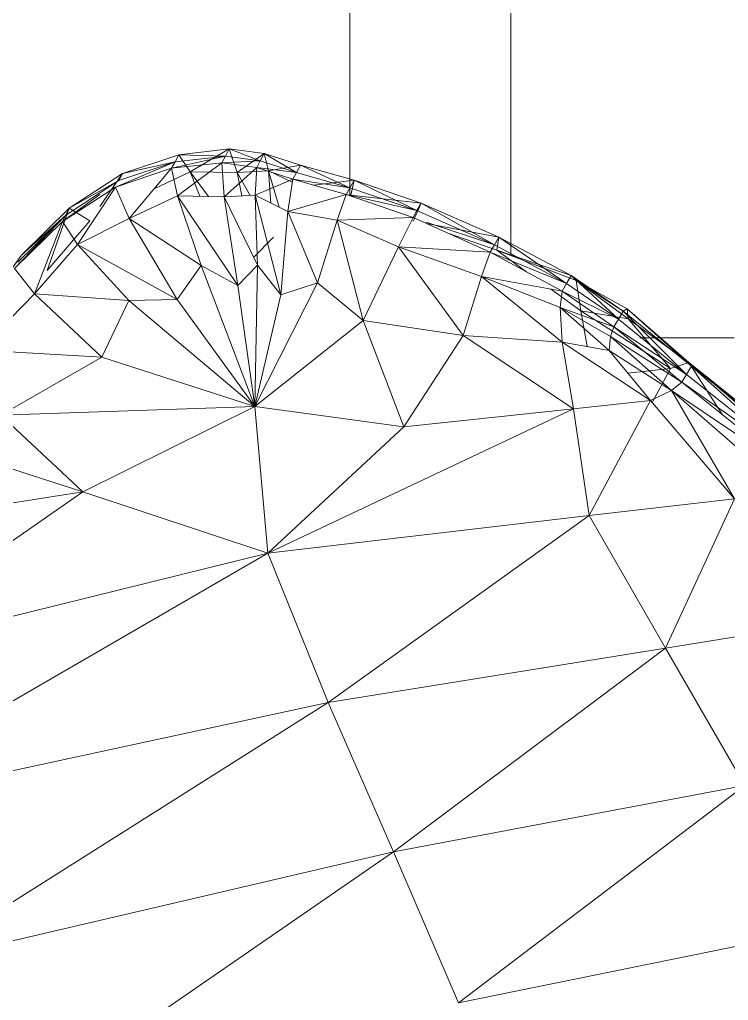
# Model space of a CAD drawing. Header units: millimetres. Extents: x -8591 to 7092, y -1621 to 14390.
# Drawn here: x -4802.7 to -4763.1, y 3078.9 to 3133.8 of the extents above; entities that cross this region are included whole.
import ezdxf

# ---------------------------------------------------------------- set-up
doc = ezdxf.new("R2010")
doc.units = ezdxf.units.MM
for name, color, linetype, lineweight in [('A-WALL', 113, 'Continuous', 9), ('A-WALL-PATT', 111, 'Continuous', 25), ('G-IMPT', 8, 'Continuous', 9), ('I-FURN', 30, 'Continuous', 9)]:
    doc.layers.add(name, color=color, linetype=linetype, lineweight=lineweight)

# ---------------------------------------------------------------- blocks, each defined once
blk = doc.blocks.new('Artificial banana plant 1500mm - Family 4__C1-728657-Begane grond')
at = {"layer": 'G-IMPT'}
for p, q in [((-378.218, 469.649), (-381.028, 469.328)), ((-378.218, 469.649), (-381.028, 469.328)), ((-378.218, 469.649), (-380.398, 468.363)), ((-378.218, 469.649), (-380.398, 468.363)), ((-378.218, 469.649), (-378.428, 469.25)), ((-378.218, 469.649), (-378.428, 469.25)), ((-376.258, 469.387), (-378.218, 469.649)), ((-376.258, 469.387), (-378.218, 469.649)), ((-376.478, 468.984), (-378.218, 469.649)), ((-376.478, 468.984), (-378.218, 469.649)), ((-378.218, 469.649), (-377.768, 468.328)), ((-378.218, 469.649), (-377.768, 468.328)), ((-381.028, 469.328), (-384.178, 468.267)), ((-381.028, 469.328), (-384.178, 468.267)), ((-381.438, 468.568), (-378.428, 469.25)), ((-381.438, 468.568), (-378.428, 469.25)), ((-381.028, 469.328), (-381.238, 468.934)), ((-381.028, 469.328), (-381.238, 468.934)), ((-381.238, 468.934), (-378.428, 469.25)), ((-378.428, 469.25), (-381.238, 468.934)), ((-378.428, 469.25), (-381.028, 469.328)), ((-378.428, 469.25), (-381.028, 469.328)), ((-381.028, 469.328), (-380.398, 468.363)), ((-381.028, 469.328), (-380.398, 468.363)), ((-378.428, 469.25), (-378.628, 468.878)), ((-378.428, 469.25), (-378.628, 468.878)), ((-378.628, 468.878), (-376.478, 468.984)), ((-378.628, 468.878), (-376.478, 468.984)), ((-378.428, 469.25), (-376.478, 468.984)), ((-376.478, 468.984), (-378.428, 469.25)), ((-376.258, 469.387), (-377.768, 468.328)), ((-376.258, 469.387), (-377.768, 468.328)), ((-376.478, 468.984), (-376.678, 468.608)), ((-376.478, 468.984), (-376.678, 468.608)), ((-376.258, 469.387), (-376.478, 468.984)), ((-376.258, 469.387), (-376.478, 468.984)), ((-376.478, 468.984), (-374.458, 468.335)), ((-374.458, 468.335), (-376.478, 468.984)), ((-374.228, 468.743), (-376.258, 469.387)), ((-374.228, 468.743), (-376.258, 469.387)), ((-374.458, 468.335), (-376.258, 469.387)), ((-374.458, 468.335), (-376.258, 469.387)), ((-376.258, 469.387), (-376.018, 468.421)), ((-376.258, 469.387), (-376.018, 468.421)), ((-384.578, 467.516), (-381.238, 468.934)), ((-384.578, 467.516), (-381.238, 468.934)), ((-384.578, 467.516), (-381.438, 468.568)), ((-384.578, 467.516), (-381.438, 468.568)), ((-384.388, 467.878), (-381.238, 468.934)), ((-381.238, 468.934), (-384.388, 467.878)), ((-381.238, 468.934), (-384.178, 468.267)), ((-381.238, 468.934), (-384.178, 468.267)), ((-381.438, 468.568), (-383.808, 465.766)), ((-381.438, 468.568), (-383.808, 465.766)), ((-381.238, 468.934), (-381.438, 468.568)), ((-381.238, 468.934), (-381.438, 468.568)), ((-381.438, 468.568), (-378.628, 468.878)), ((-381.438, 468.568), (-378.628, 468.878)), ((-381.438, 468.568), (-381.118, 467.025)), ((-381.438, 468.568), (-381.118, 467.025)), ((-378.628, 468.878), (-381.118, 467.025)), ((-378.628, 468.878), (-381.118, 467.025)), ((-378.628, 468.878), (-376.678, 468.608)), ((-378.628, 468.878), (-376.678, 468.608)), ((-378.628, 468.878), (-378.508, 466.974)), ((-378.628, 468.878), (-378.508, 466.974)), ((-376.678, 468.608), (-378.508, 466.974)), ((-376.678, 468.608), (-378.508, 466.974)), ((-376.018, 468.421), (-377.768, 468.328)), ((-376.018, 468.421), (-377.768, 468.328)), ((-376.678, 468.608), (-376.768, 467.055)), ((-376.678, 468.608), (-376.768, 467.055)), ((-376.678, 468.608), (-374.458, 468.335)), ((-376.678, 468.608), (-374.458, 468.335)), ((-376.678, 468.608), (-374.668, 467.955)), ((-376.678, 468.608), (-374.668, 467.955)), ((-374.228, 468.743), (-376.018, 468.421)), ((-374.228, 468.743), (-376.018, 468.421)), ((-374.694, 467.784), (-376.018, 468.421)), ((-374.694, 467.784), (-376.018, 468.421)), ((-376.018, 468.421), (-375.415, 466.386)), ((-376.018, 468.421), (-375.415, 466.386)), ((-376.018, 468.421), (-375.887, 466.619)), ((-376.018, 468.421), (-375.887, 466.619)), ((-374.228, 468.743), (-374.458, 468.335)), ((-374.228, 468.743), (-374.458, 468.335)), ((-371.238, 467.895), (-374.228, 468.743)), ((-371.238, 467.895), (-374.228, 468.743)), ((-371.468, 467.482), (-374.228, 468.743)), ((-371.468, 467.482), (-374.228, 468.743)), ((-387.358, 465.94), (-384.388, 467.878)), ((-384.388, 467.878), (-387.358, 465.94)), ((-384.178, 468.267), (-387.158, 466.328)), ((-384.178, 468.267), (-387.158, 466.328)), ((-384.388, 467.878), (-387.158, 466.328)), ((-384.388, 467.878), (-387.158, 466.328)), ((-384.178, 468.267), (-385.451, 466.435)), ((-384.178, 468.267), (-385.451, 466.435)), ((-384.178, 468.267), (-384.388, 467.878)), ((-384.178, 468.267), (-384.388, 467.878)), ((-380.398, 468.363), (-382.41, 467.418)), ((-380.398, 468.363), (-382.41, 467.418)), ((-377.768, 468.328), (-380.398, 468.363)), ((-377.768, 468.328), (-380.398, 468.363)), ((-380.398, 468.363), (-379.383, 466.992)), ((-380.398, 468.363), (-379.383, 466.992)), ((-380.398, 468.363), (-379.855, 467.001)), ((-380.398, 468.363), (-379.855, 467.001)), ((-377.768, 468.328), (-377.048, 467.042)), ((-377.768, 468.328), (-377.048, 467.042)), ((-377.768, 468.328), (-377.517, 467.021)), ((-377.768, 468.328), (-377.517, 467.021)), ((-374.668, 467.955), (-376.768, 467.055)), ((-374.668, 467.955), (-376.768, 467.055)), ((-374.668, 467.955), (-374.938, 466.149)), ((-374.668, 467.955), (-374.938, 466.149)), ((-374.458, 468.335), (-374.668, 467.955)), ((-374.458, 468.335), (-374.668, 467.955)), ((-374.668, 467.955), (-371.468, 467.482)), ((-374.668, 467.955), (-371.468, 467.482)), ((-374.668, 467.955), (-371.678, 467.096)), ((-374.668, 467.955), (-371.678, 467.096)), ((-374.458, 468.335), (-371.468, 467.482)), ((-371.468, 467.482), (-374.458, 468.335)), ((-371.238, 467.895), (-373.486, 467.615)), ((-371.238, 467.895), (-373.486, 467.615)), ((-371.238, 467.895), (-371.468, 467.482)), ((-371.238, 467.895), (-371.468, 467.482)), ((-371.238, 467.895), (-371.408, 467.071)), ((-371.238, 467.895), (-371.408, 467.071)), ((-367.478, 466.624), (-371.238, 467.895)), ((-367.478, 466.624), (-371.238, 467.895)), ((-367.718, 466.202), (-371.238, 467.895)), ((-367.718, 466.202), (-371.238, 467.895)), ((-387.548, 465.582), (-384.578, 467.516)), ((-387.548, 465.582), (-384.578, 467.516)), ((-384.578, 467.516), (-386.708, 464.308)), ((-384.578, 467.516), (-386.708, 464.308)), ((-384.578, 467.516), (-383.808, 465.766)), ((-384.578, 467.516), (-383.808, 465.766)), ((-371.468, 467.482), (-371.678, 467.096)), ((-371.468, 467.482), (-371.678, 467.096)), ((-371.468, 467.482), (-367.718, 466.202)), ((-367.718, 466.202), (-371.468, 467.482)), ((-387.548, 465.582), (-385.451, 467.106)), ((-387.548, 465.582), (-385.451, 467.106)), ((-383.808, 465.766), (-381.118, 467.025)), ((-383.808, 465.766), (-381.118, 467.025)), ((-381.118, 467.025), (-378.508, 466.974)), ((-381.118, 467.025), (-378.508, 466.974)), ((-381.118, 467.025), (-379.788, 463.126)), ((-381.118, 467.025), (-379.788, 463.126)), ((-381.118, 467.025), (-377.728, 462.011)), ((-381.118, 467.025), (-377.728, 462.011)), ((-378.508, 466.974), (-376.768, 467.055)), ((-378.508, 466.974), (-376.768, 467.055)), ((-378.508, 466.974), (-377.728, 462.011)), ((-378.508, 466.974), (-377.728, 462.011)), ((-378.508, 466.974), (-376.628, 463.145)), ((-378.508, 466.974), (-376.628, 463.145)), ((-376.768, 467.055), (-374.938, 466.149)), ((-376.768, 467.055), (-374.938, 466.149)), ((-376.768, 467.055), (-376.628, 463.145)), ((-376.768, 467.055), (-376.628, 463.145)), ((-376.768, 467.055), (-375.338, 461.498)), ((-376.768, 467.055), (-375.338, 461.498)), ((-371.678, 467.096), (-374.938, 466.149)), ((-371.678, 467.096), (-374.938, 466.149)), ((-371.678, 467.096), (-372.188, 465.668)), ((-371.678, 467.096), (-372.188, 465.668)), ((-371.678, 467.096), (-367.718, 466.202)), ((-371.678, 467.096), (-367.718, 466.202)), ((-371.678, 467.096), (-367.938, 465.806)), ((-371.678, 467.096), (-367.938, 465.806)), ((-367.478, 466.624), (-371.408, 467.071)), ((-367.478, 466.624), (-371.408, 467.071)), ((-387.158, 466.328), (-389.838, 463.702)), ((-387.158, 466.328), (-389.838, 463.702)), ((-387.158, 466.328), (-388.398, 462.853)), ((-387.158, 466.328), (-388.398, 462.853)), ((-387.158, 466.328), (-387.358, 465.94)), ((-387.158, 466.328), (-387.358, 465.94)), ((-387.158, 466.328), (-386.018, 465.619)), ((-387.158, 466.328), (-386.018, 465.619)), ((-367.478, 466.624), (-367.928, 465.607)), ((-367.478, 466.624), (-367.928, 465.607)), ((-367.478, 466.624), (-367.718, 466.202)), ((-367.478, 466.624), (-367.718, 466.202)), ((-363.138, 464.717), (-367.478, 466.624)), ((-363.138, 464.717), (-367.478, 466.624)), ((-363.388, 464.282), (-367.478, 466.624)), ((-363.388, 464.282), (-367.478, 466.624)), ((-390.228, 462.962), (-387.358, 465.94)), ((-390.228, 462.962), (-387.358, 465.94)), ((-390.038, 463.318), (-387.358, 465.94)), ((-387.358, 465.94), (-390.038, 463.318)), ((-387.358, 465.94), (-389.838, 463.702)), ((-387.358, 465.94), (-389.838, 463.702)), ((-387.358, 465.94), (-387.548, 465.582)), ((-387.358, 465.94), (-387.548, 465.582)), ((-386.708, 464.308), (-383.808, 465.766)), ((-386.708, 464.308), (-383.808, 465.766)), ((-383.808, 465.766), (-381.128, 461.23)), ((-383.808, 465.766), (-381.128, 461.23)), ((-383.808, 465.766), (-379.788, 463.126)), ((-383.808, 465.766), (-379.788, 463.126)), ((-374.938, 466.149), (-375.338, 461.498)), ((-374.938, 466.149), (-375.338, 461.498)), ((-374.938, 466.149), (-372.188, 465.668)), ((-374.938, 466.149), (-372.188, 465.668)), ((-374.938, 466.149), (-373.288, 462.154)), ((-374.938, 466.149), (-373.288, 462.154)), ((-367.938, 465.806), (-372.188, 465.668)), ((-367.938, 465.806), (-372.188, 465.668)), ((-367.938, 465.806), (-368.748, 464.173)), ((-367.938, 465.806), (-368.748, 464.173)), ((-367.718, 466.202), (-367.938, 465.806)), ((-367.718, 466.202), (-367.938, 465.806)), ((-367.938, 465.806), (-363.628, 463.876)), ((-367.938, 465.806), (-363.628, 463.876)), ((-367.718, 466.202), (-363.388, 464.282)), ((-363.388, 464.282), (-367.718, 466.202)), ((-390.228, 462.962), (-387.548, 465.582)), ((-390.228, 462.962), (-387.548, 465.582)), ((-387.548, 465.582), (-389.098, 461.548)), ((-387.548, 465.582), (-389.098, 461.548)), ((-386.018, 465.619), (-388.398, 462.853)), ((-386.018, 465.619), (-388.398, 462.853)), ((-387.548, 465.582), (-386.708, 464.308)), ((-387.548, 465.582), (-386.708, 464.308)), ((-372.188, 465.668), (-373.288, 462.154)), ((-372.188, 465.668), (-373.288, 462.154)), ((-372.188, 465.668), (-368.748, 464.173)), ((-372.188, 465.668), (-368.748, 464.173)), ((-372.188, 465.668), (-370.718, 460.062)), ((-372.188, 465.668), (-370.718, 460.062)), ((-367.198, 465.558), (-363.388, 464.282)), ((-367.198, 465.558), (-363.388, 464.282)), ((-363.138, 464.717), (-367.189, 465.47)), ((-363.138, 464.717), (-367.189, 465.47)), ((-375.748, 464.719), (-376.858, 463.581)), ((-375.748, 464.719), (-376.858, 463.581)), ((-363.258, 463.983), (-365.99, 464.933)), ((-363.258, 463.983), (-365.99, 464.933)), ((-363.138, 464.717), (-363.388, 464.282)), ((-363.138, 464.717), (-363.388, 464.282)), ((-363.138, 464.717), (-363.258, 463.983)), ((-363.138, 464.717), (-363.258, 463.983)), ((-359.088, 462.564), (-363.138, 464.717)), ((-359.088, 462.564), (-363.138, 464.717)), ((-359.358, 462.118), (-363.138, 464.717)), ((-359.358, 462.118), (-363.138, 464.717)), ((-389.098, 461.548), (-386.708, 464.308)), ((-389.098, 461.548), (-386.708, 464.308)), ((-386.708, 464.308), (-383.828, 461.177)), ((-386.708, 464.308), (-383.828, 461.177)), ((-386.708, 464.308), (-381.128, 461.23)), ((-386.708, 464.308), (-381.128, 461.23)), ((-368.748, 464.173), (-370.718, 460.062)), ((-368.748, 464.173), (-370.718, 460.062)), ((-363.628, 463.876), (-368.748, 464.173)), ((-363.628, 463.876), (-368.748, 464.173)), ((-368.748, 464.173), (-364.118, 462.507)), ((-368.748, 464.173), (-364.118, 462.507)), ((-368.748, 464.173), (-365.138, 459.21)), ((-368.748, 464.173), (-365.138, 459.21)), ((-363.388, 464.282), (-363.628, 463.876)), ((-363.388, 464.282), (-363.628, 463.876)), ((-363.388, 464.282), (-359.358, 462.118)), ((-359.358, 462.118), (-363.388, 464.282)), ((-389.838, 463.702), (-392.078, 460.592)), ((-389.838, 463.702), (-392.078, 460.592)), ((-363.628, 463.876), (-364.118, 462.507)), ((-363.628, 463.876), (-364.118, 462.507)), ((-363.628, 463.876), (-359.358, 462.118)), ((-363.628, 463.876), (-359.358, 462.118)), ((-363.628, 463.876), (-359.598, 461.701)), ((-363.628, 463.876), (-359.598, 461.701)), ((-359.088, 462.564), (-363.258, 463.983)), ((-359.088, 462.564), (-363.258, 463.983)), ((-358.818, 462.298), (-363.258, 463.983)), ((-358.818, 462.298), (-363.258, 463.983)), ((-363.258, 463.983), (-361.571, 462.766)), ((-363.258, 463.983), (-361.571, 462.766)), ((-390.228, 462.962), (-389.098, 461.548)), ((-390.228, 462.962), (-389.098, 461.548)), ((-381.128, 461.23), (-379.788, 463.126)), ((-381.128, 461.23), (-379.788, 463.126)), ((-379.788, 463.126), (-377.728, 462.011)), ((-379.788, 463.126), (-377.728, 462.011)), ((-379.788, 463.126), (-376.788, 455.241)), ((-379.788, 463.126), (-376.788, 455.241)), ((-377.728, 462.011), (-376.628, 463.145)), ((-377.728, 462.011), (-376.628, 463.145)), ((-376.628, 463.145), (-376.788, 455.241)), ((-376.628, 463.145), (-376.788, 455.241)), ((-376.628, 463.145), (-375.338, 461.498)), ((-376.628, 463.145), (-375.338, 461.498)), ((-364.118, 462.507), (-365.138, 459.21)), ((-364.118, 462.507), (-365.138, 459.21)), ((-359.598, 461.701), (-364.118, 462.507)), ((-359.598, 461.701), (-364.118, 462.507)), ((-364.118, 462.507), (-359.718, 460.785)), ((-364.118, 462.507), (-359.718, 460.785)), ((-364.118, 462.507), (-359.598, 458.845)), ((-364.118, 462.507), (-359.598, 458.845)), ((-359.088, 462.564), (-359.358, 462.118)), ((-359.088, 462.564), (-359.358, 462.118)), ((-356.178, 460.578), (-359.088, 462.564)), ((-356.178, 460.578), (-359.088, 462.564)), ((-356.448, 460.125), (-359.088, 462.564)), ((-356.448, 460.125), (-359.088, 462.564)), ((-359.088, 462.564), (-358.818, 462.298)), ((-359.088, 462.564), (-358.818, 462.298)), ((-377.728, 462.011), (-376.788, 455.241)), ((-377.728, 462.011), (-376.788, 455.241)), ((-373.288, 462.154), (-376.788, 455.241)), ((-373.288, 462.154), (-376.788, 455.241)), ((-375.338, 461.498), (-373.288, 462.154)), ((-375.338, 461.498), (-373.288, 462.154)), ((-373.288, 462.154), (-370.718, 460.062)), ((-373.288, 462.154), (-370.718, 460.062)), ((-359.358, 462.118), (-359.598, 461.701)), ((-359.358, 462.118), (-359.598, 461.701)), ((-359.358, 462.118), (-356.448, 460.125)), ((-356.448, 460.125), (-359.358, 462.118)), ((-356.178, 460.578), (-358.818, 462.298)), ((-356.178, 460.578), (-358.818, 462.298)), ((-355.968, 460.704), (-358.818, 462.298)), ((-355.968, 460.704), (-358.818, 462.298)), ((-358.818, 462.298), (-355.908, 460.14)), ((-358.818, 462.298), (-355.908, 460.14)), ((-358.818, 462.298), (-358.548, 460.586)), ((-358.818, 462.298), (-358.548, 460.586)), ((-392.188, 458.406), (-389.098, 461.548)), ((-392.188, 458.406), (-389.098, 461.548)), ((-389.098, 461.548), (-385.348, 457.997)), ((-389.098, 461.548), (-385.348, 457.997)), ((-389.098, 461.548), (-383.828, 461.177)), ((-389.098, 461.548), (-383.828, 461.177)), ((-375.338, 461.498), (-376.788, 455.241)), ((-375.338, 461.498), (-376.788, 455.241)), ((-360.258, 461.819), (-358.548, 460.586)), ((-360.258, 461.819), (-358.548, 460.586)), ((-359.598, 461.701), (-359.718, 460.785)), ((-359.598, 461.701), (-359.718, 460.785)), ((-359.598, 461.701), (-356.448, 460.125)), ((-359.598, 461.701), (-356.448, 460.125)), ((-359.598, 461.701), (-356.708, 459.699)), ((-359.598, 461.701), (-356.708, 459.699)), ((-385.348, 457.997), (-383.828, 461.177)), ((-385.348, 457.997), (-383.828, 461.177)), ((-383.828, 461.177), (-381.128, 461.23)), ((-383.828, 461.177), (-381.128, 461.23)), ((-383.828, 461.177), (-376.788, 455.241)), ((-383.828, 461.177), (-376.788, 455.241)), ((-381.128, 461.23), (-376.788, 455.241)), ((-381.128, 461.23), (-376.788, 455.241)), ((-356.708, 459.699), (-359.718, 460.785)), ((-356.708, 459.699), (-359.718, 460.785)), ((-359.718, 460.785), (-356.898, 459.165)), ((-359.718, 460.785), (-356.898, 459.165)), ((-359.718, 460.785), (-359.598, 458.845)), ((-359.718, 460.785), (-359.598, 458.845)), ((-359.718, 460.785), (-356.978, 458.379)), ((-359.718, 460.785), (-356.978, 458.379)), ((-353.548, 457.373), (-358.548, 460.586)), ((-353.548, 457.373), (-358.548, 460.586)), ((-355.908, 460.14), (-358.548, 460.586)), ((-355.908, 460.14), (-358.548, 460.586)), ((-358.548, 460.586), (-358.193, 458.595)), ((-358.548, 460.586), (-358.193, 458.595)), ((-356.178, 460.578), (-356.448, 460.125)), ((-356.178, 460.578), (-356.448, 460.125)), ((-356.178, 460.578), (-355.968, 460.704)), ((-356.178, 460.578), (-355.968, 460.704)), ((-352.358, 457.504), (-356.178, 460.578)), ((-352.358, 457.504), (-356.178, 460.578)), ((-352.638, 457.041), (-356.178, 460.578)), ((-352.638, 457.041), (-356.178, 460.578)), ((-352.508, 457.713), (-355.968, 460.704)), ((-352.508, 457.713), (-355.968, 460.704)), ((-352.358, 457.504), (-355.968, 460.704)), ((-352.358, 457.504), (-355.968, 460.704)), ((-355.968, 460.704), (-355.908, 460.14)), ((-355.968, 460.704), (-355.908, 460.14)), ((-370.718, 460.062), (-376.788, 455.241)), ((-370.718, 460.062), (-376.788, 455.241)), ((-370.718, 460.062), (-365.138, 459.21)), ((-370.718, 460.062), (-365.138, 459.21)), ((-370.718, 460.062), (-368.448, 454.114)), ((-370.718, 460.062), (-368.448, 454.114)), ((-356.708, 459.699), (-356.898, 459.165)), ((-356.708, 459.699), (-356.898, 459.165)), ((-356.448, 460.125), (-356.708, 459.699)), ((-356.448, 460.125), (-356.708, 459.699)), ((-356.708, 459.699), (-352.638, 457.041)), ((-356.708, 459.699), (-352.638, 457.041)), ((-356.708, 459.699), (-352.908, 456.606)), ((-356.708, 459.699), (-352.908, 456.606)), ((-356.448, 460.125), (-352.638, 457.041)), ((-352.638, 457.041), (-356.448, 460.125)), ((-352.508, 457.713), (-355.908, 460.14)), ((-352.508, 457.713), (-355.908, 460.14)), ((-353.548, 457.373), (-355.908, 460.14)), ((-353.548, 457.373), (-355.908, 460.14)), ((-365.138, 459.21), (-368.448, 454.114)), ((-365.138, 459.21), (-368.448, 454.114)), ((-365.138, 459.21), (-359.598, 458.845)), ((-365.138, 459.21), (-359.598, 458.845)), ((-365.138, 459.21), (-358.958, 455.121)), ((-365.138, 459.21), (-358.958, 455.121)), ((-356.898, 459.165), (-356.978, 458.379)), ((-356.898, 459.165), (-356.978, 458.379)), ((-352.908, 456.606), (-356.898, 459.165)), ((-352.908, 456.606), (-356.898, 459.165)), ((-356.898, 459.165), (-353.478, 456.14)), ((-356.898, 459.165), (-353.478, 456.14)), ((-359.598, 458.845), (-356.978, 458.379)), ((-359.598, 458.845), (-356.978, 458.379)), ((-359.598, 458.845), (-354.658, 455.581)), ((-359.598, 458.845), (-354.658, 455.581)), ((-359.598, 458.845), (-358.958, 455.121)), ((-359.598, 458.845), (-358.958, 455.121)), ((-392.188, 458.406), (-385.348, 457.997)), ((-392.188, 458.406), (-385.348, 457.997)), ((-353.478, 456.14), (-356.978, 458.379)), ((-353.478, 456.14), (-356.978, 458.379)), ((-356.978, 458.379), (-354.658, 455.581)), ((-356.978, 458.379), (-354.658, 455.581)), ((-390.988, 454.756), (-385.348, 457.997)), ((-390.988, 454.756), (-385.348, 457.997)), ((-385.348, 457.997), (-376.788, 455.241)), ((-385.348, 457.997), (-376.788, 455.241)), ((-352.508, 457.713), (-353.548, 457.373)), ((-352.508, 457.713), (-353.548, 457.373)), ((-352.358, 457.504), (-352.638, 457.041)), ((-352.358, 457.504), (-352.638, 457.041)), ((-345.568, 452.126), (-352.508, 457.713)), ((-345.568, 452.126), (-352.508, 457.713)), ((-352.358, 457.504), (-352.508, 457.713)), ((-352.358, 457.504), (-352.508, 457.713)), ((-346.208, 452.321), (-352.508, 457.713)), ((-346.208, 452.321), (-352.508, 457.713)), ((-352.508, 457.713), (-350.625, 454.776)), ((-352.508, 457.713), (-350.625, 454.776)), ((-345.568, 452.126), (-352.358, 457.504)), ((-345.568, 452.126), (-352.358, 457.504)), ((-345.868, 451.646), (-352.358, 457.504)), ((-345.868, 451.646), (-352.358, 457.504)), ((-353.548, 457.373), (-355.922, 457.105)), ((-353.548, 457.373), (-355.922, 457.105)), ((-353.548, 457.373), (-354.56, 455.466)), ((-353.548, 457.373), (-354.56, 455.466)), ((-352.638, 457.041), (-352.908, 456.606)), ((-352.638, 457.041), (-352.908, 456.606)), ((-352.638, 457.041), (-345.868, 451.646)), ((-345.868, 451.646), (-352.638, 457.041)), ((-352.908, 456.606), (-353.478, 456.14)), ((-352.908, 456.606), (-353.478, 456.14)), ((-352.908, 456.606), (-345.868, 451.646)), ((-352.908, 456.606), (-345.868, 451.646)), ((-352.908, 456.606), (-346.158, 451.198)), ((-352.908, 456.606), (-346.158, 451.198)), ((-353.478, 456.14), (-354.658, 455.581)), ((-353.478, 456.14), (-354.658, 455.581)), ((-346.158, 451.198), (-353.478, 456.14)), ((-346.158, 451.198), (-353.478, 456.14)), ((-353.478, 456.14), (-347.248, 450.701)), ((-353.478, 456.14), (-347.248, 450.701)), ((-353.478, 456.14), (-349.958, 450.075)), ((-353.478, 456.14), (-349.958, 450.075)), ((-354.658, 455.581), (-358.958, 455.121)), ((-354.658, 455.581), (-358.958, 455.121)), ((-354.658, 455.581), (-358.088, 449.154)), ((-354.658, 455.581), (-358.088, 449.154)), ((-354.658, 455.581), (-349.958, 450.075)), ((-354.658, 455.581), (-349.958, 450.075)), ((-390.988, 454.756), (-376.788, 455.241)), ((-390.988, 454.756), (-376.788, 455.241)), ((-390.988, 454.756), (-386.408, 450.478)), ((-390.988, 454.756), (-386.408, 450.478)), ((-386.408, 450.478), (-376.788, 455.241)), ((-386.408, 450.478), (-376.788, 455.241)), ((-376.788, 455.241), (-368.448, 454.114)), ((-376.788, 455.241), (-368.448, 454.114)), ((-376.788, 455.241), (-376.058, 447.049)), ((-376.788, 455.241), (-376.058, 447.049)), ((-358.958, 455.121), (-376.058, 447.049)), ((-358.958, 455.121), (-376.058, 447.049)), ((-368.448, 454.114), (-358.958, 455.121)), ((-368.448, 454.114), (-358.958, 455.121)), ((-358.958, 455.121), (-358.088, 449.154)), ((-358.958, 455.121), (-358.088, 449.154)), ((-397.518, 454.047), (-386.408, 450.478)), ((-397.518, 454.047), (-386.408, 450.478)), ((-368.448, 454.114), (-376.058, 447.049)), ((-368.448, 454.114), (-376.058, 447.049)), ((-404.578, 447.606), (-386.408, 450.478)), ((-404.578, 447.606), (-386.408, 450.478)), ((-399.688, 441.211), (-386.408, 450.478)), ((-399.688, 441.211), (-386.408, 450.478)), ((-386.408, 450.478), (-376.058, 447.049)), ((-386.408, 450.478), (-376.058, 447.049)), ((-349.958, 450.075), (-358.088, 449.154)), ((-349.958, 450.075), (-358.088, 449.154)), ((-349.958, 450.075), (-353.828, 441.728)), ((-349.958, 450.075), (-353.828, 441.728)), ((-358.088, 449.154), (-376.058, 447.049)), ((-358.088, 449.154), (-376.058, 447.049)), ((-358.088, 449.154), (-372.688, 438.697)), ((-358.088, 449.154), (-372.688, 438.697)), ((-358.088, 449.154), (-353.828, 441.728)), ((-358.088, 449.154), (-353.828, 441.728)), ((-400.998, 432.579), (-376.058, 447.049)), ((-400.998, 432.579), (-376.058, 447.049)), ((-399.688, 441.211), (-376.058, 447.049)), ((-399.688, 441.211), (-376.058, 447.049)), ((-372.688, 438.697), (-376.058, 447.049)), ((-372.688, 438.697), (-376.058, 447.049)), ((-343.898, 443.34), (-353.828, 441.728)), ((-343.898, 443.34), (-353.828, 441.728)), ((-353.828, 441.728), (-372.688, 438.697)), ((-353.828, 441.728), (-372.688, 438.697)), ((-353.828, 441.728), (-369.028, 430.334)), ((-353.828, 441.728), (-369.028, 430.334)), ((-353.828, 441.728), (-349.388, 434.054)), ((-353.828, 441.728), (-349.388, 434.054)), ((-400.998, 432.579), (-372.688, 438.697)), ((-400.998, 432.579), (-372.688, 438.697)), ((-395.758, 424.104), (-372.688, 438.697)), ((-395.758, 424.104), (-372.688, 438.697)), ((-369.028, 430.334), (-372.688, 438.697)), ((-369.028, 430.334), (-372.688, 438.697)), ((-349.388, 434.054), (-369.028, 430.334)), ((-349.388, 434.054), (-369.028, 430.334)), ((-349.388, 434.054), (-365.388, 421.894)), ((-349.388, 434.054), (-365.388, 421.894)), ((-395.758, 424.104), (-369.028, 430.334)), ((-395.758, 424.104), (-369.028, 430.334)), ((-390.578, 415.486), (-369.028, 430.334)), ((-390.578, 415.486), (-369.028, 430.334)), ((-369.028, 430.334), (-365.388, 421.894)), ((-369.028, 430.334), (-365.388, 421.894)), ((-342.888, 426.482), (-365.388, 421.894)), ((-342.888, 426.482), (-365.388, 421.894))]:
    blk.add_line(p, q, dxfattribs=at)
blk = doc.blocks.new('Artificial banana plant 1500mm - Family 4__C2-728658-Begane grond')
blk.add_blockref('Artificial banana plant 1500mm - Family 4__C1-728657-Begane grond', (0, 0))
blk = doc.blocks.new('Artificial banana plant 1500mm - Family 4-728656-Begane grond')
blk.add_blockref('Artificial banana plant 1500mm - Family 4__C2-728658-Begane grond', (0, 0))
blk = doc.blocks.new('Artificial banana plant 1500mm - Ny märkning-728662-Begane grond')
blk.add_blockref('Artificial banana plant 1500mm - Family 4-728656-Begane grond', (0, 0))

msp = doc.modelspace()

# ---------------------------------------------------------------- hatches: boundary and pattern name
at = {"layer": 'A-WALL-PATT', "lineweight": 9}
h = msp.add_hatch(dxfattribs=at)
h.set_pattern_fill('FP_9', color=256, angle=60, style=0, pattern_type=2)
h.set_pattern_definition([(150, (-4762.73, 6467.82), (-70, -121.2436), []), (210, (-4762.73, 6467.82), (70, -121.2436), [])])
h.paths.add_polyline_path([(-5019.233, 2095.375), (-4784.233, 2095.375), (-4784.233, 2914.387), (-4817.773, 2905.348), (-4838.888, 2897.442), (-4869.845, 2880.049), (-4874.285, 2879.964), (-4898.049, 2880.6), (-4910.056, 2884.114), (-4909.476, 2896.322), (-4906.113, 2909.325), (-4903.971, 2918.679), (-4899.816, 2945.308), (-4895.657, 2958.837), (-4895.056, 2964.395), (-4892.536, 2969.418), (-4887.496, 2983.152), (-4884.523, 2995.864), (-4881.852, 3005.547), (-4872.93, 3030.728), (-4870.317, 3053.321), (-4857.756, 3097.104), (-4852.67, 3104.124), (-4847.616, 3108.144), (-4833.905, 3113.949), (-4821.256, 3119.636), (-4820.556, 3122.035), (-4818.423, 3122.217), (-4812.653, 3124.252), (-4811.59, 3123.746), (-4809.921, 3120.175), (-4807.446, 3115.583), (-4806.686, 3115.583), (-4804.185, 3117.05), (-4800.64, 3122.493), (-4800.637, 3121.182), (-4799.166, 3122.04), (-4795.756, 3124.92), (-4791.686, 3125.219), (-4784.233, 3124.83), (-4784.233, 3301.875), (-4910.233, 3301.875), (-4910.233, 3248.875), (-5019.233, 3248.875), (-5019.233, 2116.875)])
h.paths.add_polyline_path([(-4809.609, 3043.434), (-4793.44, 3049.088), (-4793.926, 3048.746), (-4808.172, 3043.907)])
h.paths.add_polyline_path([(-4816.462, 4201.875), (-4784.233, 4201.875), (-4784.233, 5902.095), (-5019.233, 5902.095), (-5019.233, 4254.875), (-4910.233, 4254.875), (-4910.233, 4201.875)])
h.paths.add_polyline_path([(-4784.233, 5991.095), (-4784.233, 6368.375), (-5019.233, 6368.375), (-5019.233, 5991.095)])
h.paths.add_polyline_path([(-4784.233, 6457.375), (-4784.233, 8733.775), (-4910.233, 8733.775), (-4910.233, 8680.775), (-5019.233, 8680.775), (-5019.233, 6457.375)])
h.paths.add_polyline_path([(-4784.233, 9633.775), (-4784.233, 10840.275), (-5019.233, 10840.275), (-5019.233, 9686.775), (-4910.233, 9686.775), (-4910.233, 9633.775), (-4816.462, 9633.775)])
h = msp.add_hatch(dxfattribs=at)
h.set_pattern_fill('FP_8', color=256, angle=90, style=0, pattern_type=2)
h.set_pattern_definition([(180, (-4762.73, 6467.83), (-4e-13, -200), []), (180, (-4762.73, 6483.83), (-4e-13, -200), []), (180, (-4762.73, 6499.83), (-4e-13, -200), []), (180, (-4762.73, 6515.83), (-4e-13, -200), [])])
h.paths.add_polyline_path([(-4762.733, 2116.875), (-4763.695, 2575.372), (-4775.233, 2581.413), (-4775.233, 2116.875)])
h.paths.add_polyline_path([(-4762.733, 2612.555), (-4762.859, 2918.675), (-4775.233, 2915.27), (-4774.229, 2627.427), (-4763.485, 2613.794), (-4762.935, 2612.887)])
h.paths.add_polyline_path([(-4762.733, 3112.42), (-4762.733, 3301.875), (-4775.233, 3301.875), (-4775.233, 3120.56), (-4771.576, 3119.173), (-4770.646, 3117.349), (-4767.562, 3115.72), (-4764.869, 3114.247), (-4762.775, 3112.455)])
h.paths.add_polyline_path([(-4762.733, 4201.875), (-4762.733, 5902.095), (-4775.233, 5902.095), (-4775.233, 4201.875)])
h.paths.add_polyline_path([(-4762.733, 5991.095), (-4762.733, 6368.375), (-4775.233, 6368.375), (-4775.233, 5991.095)])
h.paths.add_polyline_path([(-4775.233, 6457.375), (-4762.733, 6457.375), (-4762.733, 8733.775), (-4775.233, 8733.775), (-4775.233, 6789.159)])
h.paths.add_polyline_path([(-4775.233, 9633.775), (-4762.733, 9633.775), (-4762.733, 10818.775), (-4775.233, 10818.775), (-4775.233, 9707.079)])

# ---------------------------------------------------------------- linework, layer by layer
at = {"layer": 'A-WALL'}
for p, q in [((-4784.233, 3301.875), (-4784.233, 3123.958)), ((-4775.233, 3301.875), (-4775.233, 3120.56))]:
    msp.add_line(p, q, dxfattribs=at)

# ---------------------------------------------------------------- block references
at = {"layer": 'I-FURN'}
msp.add_blockref('Artificial banana plant 1500mm - Ny märkning-728662-Begane grond', (-4412.758, 2656.875), dxfattribs=at)

doc.saveas('drawing.dxf')
